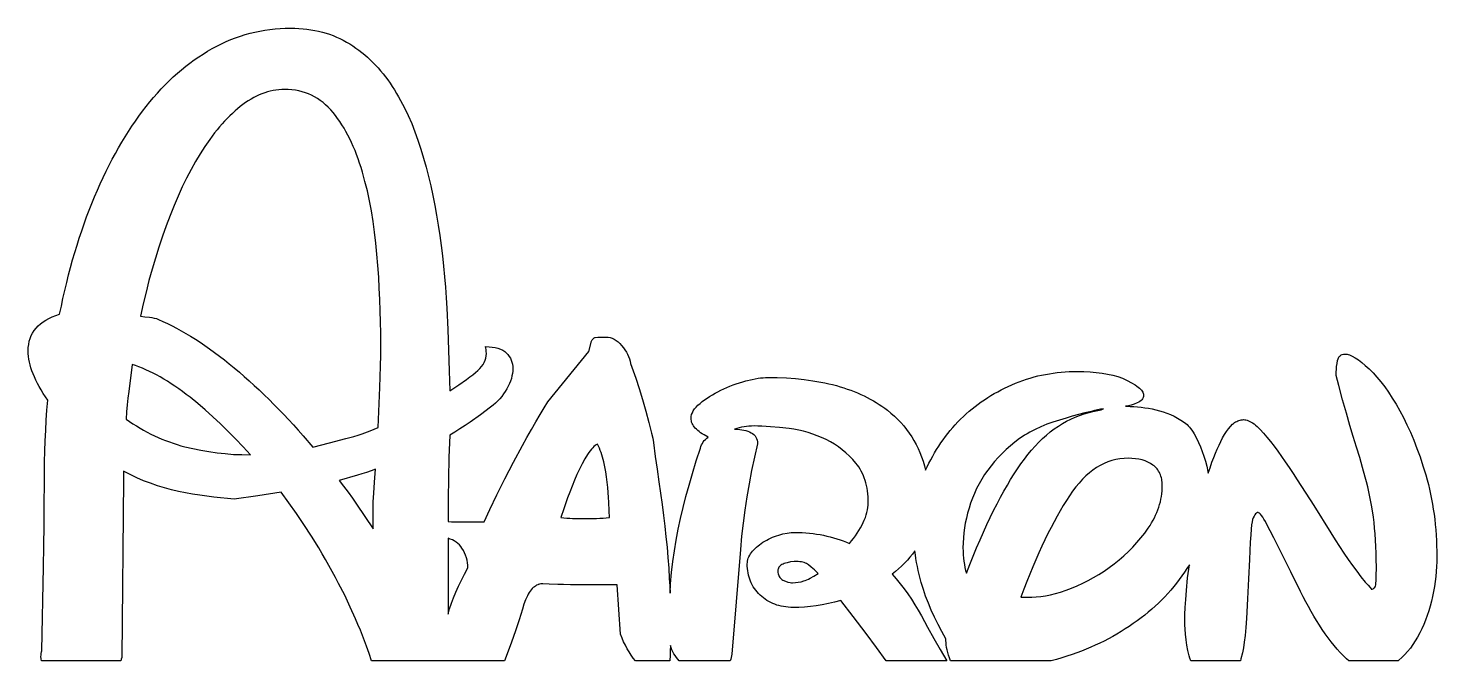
# Model space of a CAD drawing. Extents: x 33 to 173, y 20 to 83.
import ezdxf

# ---------------------------------------------------------------- set-up
doc = ezdxf.new("R2010")
doc.units = 0
doc.layers.add('CAMADA_1', color=18, linetype='CONTINUOUS')

msp = doc.modelspace()

# ---------------------------------------------------------------- linework, layer by layer
at = {"layer": 'CAMADA_1'}
for points in [[(96.67, 21.25), (96.66, 20.72), (96.65, 20.3), (96.61, 19.73), (93.19, 19.73), (92.97, 20.01), (92.77, 20.31), (92.57, 20.62), (92.38, 20.94), (92.2, 21.28), (92.02, 21.63), (91.86, 22), (91.7, 22.38), (91.36, 27.29), (88.65, 27.29), (86.75, 27.3), (86.04, 27.31), (85.47, 27.33), (84.62, 27.36), (83.99, 27.37), (83.8, 27.37), (83.65, 27.35), (83.55, 27.32), (83.51, 27.31), (83.48, 27.29), (83.37, 27.24), (83.26, 27.17), (83.15, 27.1), (83.04, 27.01), (82.93, 26.91), (82.83, 26.79), (82.73, 26.66), (82.64, 26.51), (82.54, 26.36), (82.45, 26.19), (82.36, 26), (82.28, 25.8), (82.11, 25.37), (81.96, 24.87), (81.64, 23.82), (81.28, 22.73), (80.88, 21.6), (80.44, 20.43), (80.17, 19.73), (66.96, 19.73), (66.72, 20.45), (66.46, 21.2), (66.17, 21.97), (65.85, 22.77), (65.61, 23.35), (65.36, 23.92), (64.84, 25.08), (64.29, 26.25), (63.69, 27.43), (63.38, 28.02), (63.06, 28.61), (62.73, 29.2), (62.4, 29.79), (62.06, 30.38), (61.71, 30.96), (60.98, 32.13), (60.24, 33.27), (59.49, 34.38), (58.73, 35.45), (57.98, 36.49), (55.65, 36.15), (53.32, 35.81), (52.64, 35.86), (51.96, 35.92), (51.27, 36), (50.58, 36.09), (49.88, 36.19), (49.18, 36.3), (48.48, 36.43), (47.77, 36.57), (47.07, 36.73), (46.37, 36.92), (45.68, 37.14), (44.99, 37.38), (44.31, 37.64), (43.64, 37.94), (42.97, 38.26), (42.31, 38.6), (42.31, 37.76), (42.14, 20.06), (42.09, 19.89), (42.03, 19.73), (34.14, 19.73), (34.11, 19.94), (34.1, 20.15), (34.11, 20.31), (34.12, 20.47), (34.15, 20.61), (34.18, 20.74), (34.35, 29.08), (34.39, 31.14), (34.42, 33.22), (34.43, 35.31), (34.44, 37.42), (34.44, 38.48), (34.46, 39.53), (34.49, 40.57), (34.52, 41.61), (34.57, 42.64), (34.63, 43.65), (34.7, 44.65), (34.78, 45.63), (34.54, 45.98), (34.32, 46.32), (34.12, 46.66), (33.93, 46.99), (33.75, 47.31), (33.59, 47.63), (33.45, 47.95), (33.32, 48.26), (33.2, 48.56), (33.1, 48.86), (33.02, 49.15), (32.95, 49.44), (32.9, 49.72), (32.86, 50), (32.84, 50.27), (32.83, 50.54), (32.84, 50.87), (32.88, 51.19), (32.94, 51.5), (33.03, 51.79), (33.14, 52.06), (33.27, 52.32), (33.43, 52.57), (33.61, 52.81), (33.82, 53.03), (34.05, 53.23), (34.31, 53.43), (34.59, 53.61), (34.9, 53.77), (35.23, 53.92), (35.58, 54.06), (35.96, 54.18), (36.13, 54.98), (36.29, 55.77), (36.47, 56.55), (36.66, 57.33), (36.85, 58.09), (37.05, 58.84), (37.25, 59.59), (37.47, 60.32), (37.69, 61.05), (37.91, 61.76), (38.15, 62.47), (38.39, 63.17), (38.64, 63.86), (38.9, 64.54), (39.16, 65.21), (39.43, 65.87), (39.71, 66.52), (40, 67.15), (40.28, 67.78), (40.58, 68.4), (40.88, 69), (41.19, 69.59), (41.5, 70.17), (41.82, 70.73), (42.14, 71.29), (42.47, 71.83), (42.8, 72.36), (43.14, 72.88), (43.49, 73.39), (43.84, 73.89), (44.19, 74.37), (44.56, 74.84), (44.92, 75.3), (45.3, 75.75), (45.68, 76.18), (46.06, 76.6), (46.45, 77), (46.85, 77.4), (47.25, 77.78), (47.66, 78.14), (48.07, 78.5), (48.49, 78.84), (48.91, 79.16), (49.34, 79.48), (49.78, 79.78), (50.22, 80.06), (50.67, 80.34), (51.12, 80.6), (51.57, 80.84), (52.04, 81.07), (52.5, 81.29), (52.97, 81.49), (53.44, 81.67), (53.92, 81.84), (54.4, 81.99), (54.88, 82.12), (55.37, 82.24), (55.87, 82.34), (56.36, 82.43), (56.86, 82.5), (57.37, 82.56), (57.88, 82.6), (58.39, 82.62), (58.91, 82.63), (59.33, 82.62), (59.74, 82.61), (60.15, 82.57), (60.54, 82.53), (60.94, 82.48), (61.32, 82.41), (61.7, 82.33), (62.07, 82.24), (62.44, 82.13), (62.79, 82.02), (63.14, 81.89), (63.49, 81.75), (63.82, 81.6), (64.15, 81.43), (64.47, 81.25), (64.79, 81.06), (65.1, 80.86), (65.4, 80.65), (65.7, 80.44), (65.99, 80.21), (66.28, 79.98), (66.56, 79.73), (66.83, 79.48), (67.1, 79.22), (67.36, 78.95), (67.61, 78.68), (67.86, 78.39), (68.11, 78.09), (68.35, 77.79), (68.58, 77.48), (68.8, 77.16), (69.02, 76.83), (69.24, 76.49), (69.45, 76.15), (69.65, 75.8), (69.85, 75.44), (70.05, 75.08), (70.24, 74.7), (70.6, 73.94), (70.95, 73.15), (71.27, 72.33), (71.57, 71.48), (71.86, 70.61), (72.13, 69.71), (72.38, 68.8), (72.62, 67.87), (72.84, 66.94), (73.05, 65.98), (73.25, 65.01), (73.43, 64.03), (73.6, 63.03), (73.75, 62.02), (73.89, 61.01), (74.01, 59.98), (74.12, 58.96), (74.22, 57.92), (74.31, 56.88), (74.38, 55.83), (74.44, 54.78), (74.54, 52.67), (74.62, 50.61), (74.69, 48.57), (74.74, 46.56), (75.64, 47.17), (76.41, 47.71), (76.74, 47.95), (77.04, 48.18), (77.3, 48.4), (77.53, 48.59), (77.73, 48.79), (77.9, 48.99), (78.05, 49.19), (78.17, 49.4), (78.26, 49.61), (78.33, 49.83), (78.37, 50.06), (78.38, 50.29), (78.37, 50.49), (78.36, 50.67), (78.33, 50.83), (78.29, 50.97), (78.64, 50.96), (78.96, 50.93), (79.26, 50.88), (79.53, 50.81), (79.78, 50.72), (80, 50.61), (80.1, 50.55), (80.2, 50.48), (80.29, 50.41), (80.37, 50.33), (80.52, 50.17), (80.65, 49.99), (80.76, 49.81), (80.84, 49.62), (80.91, 49.42), (80.96, 49.21), (80.99, 48.99), (81, 48.76), (80.99, 48.53), (80.97, 48.29), (80.92, 48.05), (80.86, 47.8), (80.77, 47.55), (80.67, 47.3), (80.55, 47.04), (80.41, 46.77), (80.26, 46.51), (80.09, 46.26), (79.91, 46.02), (79.71, 45.79), (79.5, 45.57), (79.28, 45.35), (79.05, 45.15), (78.8, 44.95), (77.79, 44.2), (76.77, 43.47), (76.26, 43.12), (75.75, 42.78), (75.25, 42.46), (74.74, 42.16), (74.66, 39.94), (74.61, 37.84), (74.58, 35.9), (74.57, 34.12), (74.57, 33.58), (74.92, 33.56), (75.36, 33.55), (78.15, 33.55), (78.72, 34.77), (79.42, 36.22), (80.21, 37.82), (81.07, 39.48), (81.96, 41.14), (82.4, 41.95), (82.85, 42.74), (83.29, 43.5), (83.71, 44.21), (84.11, 44.87), (84.5, 45.49), (88.56, 50.48), (88.82, 51.5), (88.9, 51.65), (89, 51.76), (89.05, 51.81), (89.1, 51.84), (89.15, 51.87), (89.2, 51.88), (89.44, 51.91), (89.75, 51.92), (90.26, 51.92), (90.47, 51.91), (90.67, 51.87), (90.87, 51.8), (91.07, 51.71), (91.27, 51.59), (91.46, 51.45), (91.64, 51.28), (91.82, 51.08), (91.99, 50.86), (92.15, 50.65), (92.29, 50.43), (92.4, 50.21), (92.51, 49.99), (92.59, 49.76), (92.66, 49.53), (92.71, 49.3), (93.22, 47.82), (93.56, 46.8), (93.9, 45.7), (94.23, 44.56), (94.53, 43.41), (94.8, 42.35), (94.91, 41.87), (95, 41.43), (95.17, 40.06), (95.34, 38.77), (95.51, 37.54), (95.68, 36.39), (95.84, 35.28), (95.98, 34.19), (96.11, 33.12), (96.23, 32.07), (96.33, 31.03), (96.42, 30), (96.5, 28.96), (96.56, 27.92), (96.6, 27.2), (96.63, 26.45), (96.69, 27.38), (96.79, 28.5), (96.91, 29.6), (97.06, 30.68), (97.24, 31.74), (97.44, 32.81), (97.67, 33.88), (97.93, 34.97), (98.21, 36.06), (98.53, 37.19), (98.87, 38.37), (99.24, 39.6), (99.65, 40.89), (99.7, 41.05), (99.77, 41.21), (99.85, 41.35), (99.93, 41.49), (100.04, 41.62), (100.15, 41.75), (100.28, 41.87), (100.42, 41.98), (100.41, 41.98), (100.02, 42.19), (99.84, 42.3), (99.67, 42.41), (99.52, 42.52), (99.38, 42.63), (99.26, 42.75), (99.14, 42.86), (99.04, 42.98), (98.96, 43.1), (98.89, 43.22), (98.83, 43.34), (98.78, 43.46), (98.75, 43.59), (98.73, 43.71), (98.72, 43.84), (98.73, 44.03), (98.78, 44.22), (98.85, 44.4), (98.94, 44.59), (99.07, 44.77), (99.22, 44.96), (99.4, 45.14), (99.61, 45.32), (99.84, 45.5), (100.07, 45.67), (100.32, 45.84), (100.57, 46.01), (100.84, 46.17), (101.11, 46.33), (101.39, 46.48), (101.68, 46.63), (101.98, 46.78), (102.28, 46.91), (102.59, 47.04), (102.9, 47.16), (103.22, 47.27), (103.53, 47.38), (103.86, 47.47), (104.18, 47.56), (104.81, 47.71), (105.1, 47.77), (105.38, 47.82), (105.64, 47.85), (105.89, 47.88), (106.12, 47.9), (106.34, 47.9), (107.29, 47.89), (108.21, 47.85), (109.11, 47.79), (109.97, 47.7), (110.81, 47.58), (111.62, 47.44), (112.02, 47.36), (112.41, 47.28), (112.79, 47.19), (113.17, 47.09), (113.53, 46.98), (113.9, 46.87), (114.25, 46.75), (114.6, 46.63), (114.94, 46.5), (115.27, 46.36), (115.6, 46.22), (115.92, 46.07), (116.23, 45.91), (116.54, 45.75), (116.84, 45.58), (117.13, 45.41), (117.42, 45.22), (117.7, 45.04), (117.97, 44.84), (118.24, 44.64), (118.59, 44.35), (118.93, 44.05), (119.26, 43.74), (119.57, 43.42), (119.86, 43.08), (120.14, 42.74), (120.4, 42.38), (120.65, 42.01), (120.88, 41.64), (121.09, 41.25), (121.29, 40.85), (121.47, 40.43), (121.64, 40.01), (121.79, 39.58), (121.92, 39.13), (122.04, 38.68), (122.2, 39.03), (122.37, 39.38), (122.55, 39.73), (122.74, 40.08), (122.93, 40.42), (123.13, 40.75), (123.34, 41.08), (123.55, 41.4), (123.77, 41.71), (124, 42.02), (124.24, 42.33), (124.48, 42.62), (124.73, 42.92), (124.99, 43.2), (125.25, 43.48), (125.52, 43.75), (125.8, 44.02), (126.08, 44.28), (126.37, 44.54), (126.66, 44.78), (126.96, 45.02), (127.26, 45.25), (127.57, 45.48), (127.89, 45.69), (128.21, 45.9), (128.53, 46.11), (128.86, 46.3), (129.2, 46.49), (129.54, 46.67), (129.89, 46.85), (130.24, 47.01), (130.6, 47.17), (130.96, 47.32), (131.33, 47.47), (131.69, 47.6), (132.07, 47.73), (132.44, 47.84), (132.81, 47.95), (133.19, 48.05), (133.57, 48.13), (133.95, 48.21), (134.34, 48.28), (134.73, 48.34), (135.12, 48.39), (135.51, 48.43), (135.9, 48.47), (136.3, 48.49), (136.7, 48.5), (137.1, 48.51), (137.76, 48.5), (138.39, 48.47), (139, 48.41), (139.57, 48.34), (140.12, 48.24), (140.64, 48.13), (141.13, 47.99), (141.59, 47.83), (142.08, 47.6), (142.51, 47.38), (142.87, 47.16), (143.03, 47.05), (143.17, 46.94), (143.3, 46.84), (143.4, 46.73), (143.5, 46.63), (143.57, 46.53), (143.63, 46.43), (143.67, 46.33), (143.69, 46.23), (143.7, 46.14), (143.69, 46.01), (143.66, 45.9), (143.61, 45.79), (143.54, 45.69), (143.45, 45.6), (143.34, 45.52), (143.22, 45.44), (143.07, 45.38), (142.76, 45.26), (142.46, 45.16), (142.19, 45.09), (141.92, 45.04), (142.01, 45.04), (142.37, 45.03), (142.73, 45.02), (143.09, 44.99), (143.46, 44.95), (143.82, 44.9), (144.19, 44.85), (144.56, 44.78), (144.93, 44.7), (145.3, 44.6), (145.66, 44.49), (146.02, 44.36), (146.38, 44.21), (146.73, 44.04), (147.08, 43.86), (147.42, 43.65), (147.77, 43.43), (147.89, 43.34), (148.02, 43.23), (148.14, 43.11), (148.26, 42.97), (148.38, 42.82), (148.5, 42.66), (148.62, 42.48), (148.74, 42.29), (148.96, 41.88), (149.17, 41.45), (149.37, 41.01), (149.54, 40.55), (149.7, 40.08), (149.85, 39.59), (149.98, 39.08), (150.09, 38.56), (150.13, 38.38), (150.31, 38.93), (150.5, 39.48), (150.67, 39.93), (150.84, 40.37), (151.02, 40.78), (151.2, 41.17), (151.38, 41.54), (151.56, 41.89), (151.75, 42.22), (151.94, 42.52), (152.13, 42.8), (152.33, 43.04), (152.53, 43.25), (152.64, 43.33), (152.74, 43.41), (152.85, 43.48), (152.96, 43.54), (153.07, 43.59), (153.18, 43.64), (153.29, 43.67), (153.4, 43.69), (153.52, 43.7), (153.63, 43.71), (153.75, 43.7), (153.87, 43.68), (154, 43.65), (154.13, 43.6), (154.26, 43.54), (154.4, 43.47), (154.54, 43.38), (154.68, 43.28), (154.83, 43.16), (154.98, 43.03), (155.29, 42.73), (155.62, 42.38), (155.96, 41.97), (156.31, 41.53), (156.67, 41.06), (157.04, 40.56), (157.41, 40.05), (157.79, 39.51), (158.17, 38.94), (158.57, 38.35), (158.97, 37.74), (160.61, 35.17), (162.31, 32.45), (162.74, 31.76), (163.18, 31.09), (163.61, 30.45), (164.04, 29.82), (164.46, 29.22), (164.89, 28.64), (165.31, 28.08), (165.74, 27.54), (166.03, 27.24), (166.23, 27.03), (166.33, 26.9), (166.34, 26.87), (166.34, 26.86), (166.33, 26.86), (166.43, 26.87), (166.52, 26.9), (166.6, 26.94), (166.66, 27), (166.71, 27.08), (166.75, 27.17), (166.78, 27.28), (166.8, 27.41), (166.82, 27.72), (166.83, 28.1), (166.84, 29.06), (166.83, 29.77), (166.82, 30.45), (166.8, 31.11), (166.77, 31.74), (166.72, 32.35), (166.67, 32.93), (166.61, 33.48), (166.54, 34.02), (166.38, 35.04), (166.19, 36.05), (166.09, 36.54), (165.98, 37.03), (165.86, 37.52), (165.74, 37.99), (165.47, 38.96), (165.19, 39.95), (164.88, 40.97), (164.55, 42.02), (164.21, 43.13), (163.86, 44.34), (163.49, 45.67), (163.11, 47.1), (162.86, 48.11), (162.86, 48.45), (162.87, 48.71), (162.89, 48.99), (162.93, 49.28), (162.99, 49.59), (163.03, 49.74), (163.08, 49.87), (163.15, 49.98), (163.23, 50.07), (163.33, 50.14), (163.44, 50.19), (163.57, 50.22), (163.71, 50.23), (163.82, 50.22), (163.93, 50.21), (164.05, 50.18), (164.18, 50.14), (164.31, 50.08), (164.44, 50.02), (164.73, 49.86), (165.05, 49.65), (165.38, 49.39), (165.74, 49.09), (166.12, 48.75), (166.51, 48.36), (166.9, 47.93), (167.28, 47.47), (167.67, 46.97), (168.04, 46.43), (168.42, 45.86), (168.8, 45.25), (169.17, 44.6), (169.53, 43.91), (169.88, 43.2), (170.23, 42.45), (170.55, 41.67), (170.87, 40.85), (171.18, 40), (171.47, 39.12), (171.75, 38.21), (171.88, 37.74), (172.01, 37.26), (172.12, 36.79), (172.23, 36.3), (172.33, 35.81), (172.42, 35.32), (172.5, 34.82), (172.58, 34.31), (172.64, 33.8), (172.7, 33.29), (172.74, 32.76), (172.78, 32.24), (172.81, 31.71), (172.83, 31.17), (172.85, 30.63), (172.85, 30.08), (172.84, 29.59), (172.82, 29.1), (172.79, 28.61), (172.74, 28.12), (172.69, 27.63), (172.61, 27.13), (172.53, 26.64), (172.43, 26.14), (172.31, 25.65), (172.19, 25.17), (172.05, 24.7), (171.9, 24.24), (171.73, 23.79), (171.55, 23.35), (171.36, 22.92), (171.16, 22.5), (170.94, 22.1), (170.71, 21.71), (170.47, 21.35), (170.22, 21), (169.95, 20.67), (169.67, 20.36), (169.38, 20.07), (169.08, 19.79), (169.01, 19.73), (164.09, 19.73), (163.88, 19.92), (163.56, 20.22), (163.25, 20.55), (162.94, 20.89), (162.64, 21.24), (162.34, 21.62), (162.04, 22.01), (161.75, 22.41), (161.46, 22.84), (161.18, 23.28), (160.9, 23.73), (160.62, 24.18), (160.35, 24.65), (160.08, 25.13), (159.82, 25.61), (159.56, 26.1), (159.3, 26.61), (158.33, 28.57), (157.44, 30.37), (156.65, 31.97), (156.29, 32.67), (155.96, 33.3), (155.81, 33.57), (155.67, 33.81), (155.54, 34.02), (155.42, 34.18), (155.32, 34.31), (155.22, 34.41), (155.14, 34.46), (155.1, 34.48), (155.07, 34.48), (154.99, 34.47), (154.91, 34.42), (154.83, 34.35), (154.75, 34.25), (154.68, 34.12), (154.61, 33.96), (154.54, 33.77), (154.48, 33.55), (154.44, 33.26), (154.39, 32.83), (154.35, 32.25), (154.31, 31.52), (154.22, 29.8), (154.14, 27.88), (154.04, 25.88), (153.93, 23.94), (153.86, 23.04), (153.79, 22.26), (153.71, 21.58), (153.63, 21.02), (153.53, 20.53), (153.38, 19.92), (153.33, 19.73), (148.39, 19.73), (148.3, 19.99), (148.23, 20.24), (148.16, 20.5), (148.09, 20.76), (147.99, 21.29), (147.92, 21.82), (147.86, 22.37), (147.82, 22.87), (147.8, 23.32), (147.79, 23.73), (147.8, 24.33), (147.83, 25.03), (147.89, 25.83), (147.96, 26.73), (148.08, 27.98), (148.25, 29.29), (148.01, 28.92), (147.76, 28.54), (147.51, 28.18), (147.25, 27.82), (146.97, 27.46), (146.7, 27.12), (146.41, 26.77), (146.11, 26.44), (145.81, 26.11), (145.5, 25.79), (145.17, 25.48), (144.85, 25.17), (144.51, 24.87), (144.16, 24.57), (143.81, 24.28), (143.45, 24), (143.06, 23.71), (142.67, 23.43), (142.28, 23.16), (141.88, 22.9), (141.47, 22.64), (141.05, 22.39), (140.64, 22.16), (140.21, 21.92), (139.78, 21.7), (139.34, 21.48), (138.9, 21.28), (138.45, 21.08), (137.99, 20.89), (137.53, 20.7), (137.06, 20.53), (136.59, 20.36), (136.07, 20.19), (135.56, 20.02), (135.05, 19.87), (134.53, 19.73), (124.52, 19.73), (124.41, 20.02), (124.32, 20.29), (124.24, 20.56), (124.17, 20.82), (124.12, 21.07), (124.09, 21.31), (124.07, 21.53), (124.06, 21.75), (124.06, 21.92), (123.65, 22.64), (123.27, 23.35), (122.92, 24.06), (122.6, 24.76), (122.31, 25.46), (122.04, 26.15), (121.81, 26.83), (121.6, 27.51), (121.5, 27.91), (121.4, 28.31), (121.3, 28.71), (121.22, 29.11), (121.14, 29.5), (121.08, 29.89), (121.02, 30.28), (120.97, 30.67), (120.73, 30.35), (120.48, 30.03), (120.22, 29.73), (119.94, 29.43), (119.65, 29.15), (119.35, 28.87), (119.03, 28.6), (118.7, 28.34), (119.12, 27.87), (119.52, 27.39), (119.91, 26.89), (120.28, 26.38), (120.64, 25.85), (120.98, 25.31), (121.31, 24.76), (121.62, 24.2), (122.23, 23.08), (122.85, 21.96), (123.49, 20.85), (124.14, 19.73), (118.13, 19.73), (117.17, 21.05), (116.12, 22.46), (114.84, 24.14), (113.62, 25.72), (112.99, 25.56), (112.37, 25.42), (111.76, 25.31), (111.17, 25.21), (110.58, 25.14), (110, 25.08), (109.44, 25.05), (108.88, 25.04), (108.63, 25.05), (108.38, 25.06), (108.15, 25.09), (107.91, 25.12), (107.68, 25.16), (107.46, 25.22), (107.25, 25.28), (107.04, 25.35), (106.84, 25.43), (106.64, 25.52), (106.45, 25.62), (106.26, 25.73), (106.08, 25.85), (105.91, 25.98), (105.74, 26.12), (105.58, 26.27), (105.42, 26.43), (105.28, 26.59), (105.15, 26.75), (105.02, 26.92), (104.91, 27.1), (104.8, 27.28), (104.71, 27.47), (104.63, 27.66), (104.55, 27.85), (104.49, 28.05), (104.43, 28.26), (104.39, 28.47), (104.35, 28.68), (104.33, 28.9), (104.31, 29.13), (104.31, 29.36), (104.32, 29.51), (104.34, 29.65), (104.37, 29.8), (104.41, 29.94), (104.47, 30.08), (104.55, 30.23), (104.63, 30.36), (104.73, 30.5), (104.84, 30.64), (104.96, 30.77), (105.09, 30.9), (105.23, 31.03), (105.38, 31.16), (105.53, 31.28), (105.87, 31.52), (106.06, 31.63), (106.24, 31.74), (106.43, 31.84), (106.63, 31.93), (106.82, 32.02), (107.03, 32.1), (107.23, 32.17), (107.44, 32.24), (107.86, 32.35), (108.27, 32.43), (108.47, 32.46), (108.66, 32.48), (108.86, 32.49), (109.05, 32.49), (109.42, 32.49), (109.78, 32.48), (110.14, 32.45), (110.5, 32.42), (110.85, 32.39), (111.2, 32.34), (111.55, 32.28), (111.89, 32.22), (112.22, 32.14), (112.56, 32.06), (112.88, 31.97), (113.21, 31.87), (113.53, 31.77), (113.85, 31.65), (114.16, 31.53), (114.47, 31.39), (114.67, 31.65), (114.87, 31.9), (115.06, 32.16), (115.23, 32.42), (115.39, 32.68), (115.55, 32.94), (115.69, 33.2), (115.82, 33.47), (115.94, 33.73), (116.05, 33.99), (116.13, 34.24), (116.2, 34.49), (116.26, 34.74), (116.3, 34.98), (116.32, 35.22), (116.33, 35.46), (116.33, 35.76), (116.31, 36.05), (116.29, 36.34), (116.25, 36.62), (116.21, 36.9), (116.16, 37.16), (116.1, 37.42), (116.02, 37.67), (115.94, 37.91), (115.85, 38.14), (115.75, 38.37), (115.64, 38.59), (115.52, 38.8), (115.39, 39.01), (115.25, 39.2), (115.1, 39.39), (114.79, 39.75), (114.46, 40.09), (114.11, 40.41), (113.75, 40.72), (113.37, 41), (112.98, 41.26), (112.57, 41.5), (112.14, 41.72), (111.7, 41.92), (111.26, 42.11), (110.81, 42.27), (110.35, 42.42), (109.89, 42.55), (109.42, 42.66), (108.94, 42.75), (108.46, 42.82), (107.51, 42.93), (106.62, 43.01), (105.77, 43.06), (105.37, 43.07), (104.99, 43.08), (104.73, 43.07), (104.48, 43.06), (104.23, 43.03), (103.99, 42.99), (103.75, 42.95), (103.5, 42.89), (103.27, 42.83), (103.03, 42.75), (103.12, 42.75), (103.35, 42.75), (103.57, 42.73), (103.78, 42.7), (103.98, 42.67), (104.17, 42.62), (104.35, 42.56), (104.53, 42.49), (104.69, 42.41), (104.84, 42.32), (104.97, 42.22), (105.08, 42.1), (105.17, 41.97), (105.24, 41.82), (105.28, 41.67), (105.31, 41.5), (105.32, 41.31), (105.02, 39.98), (104.74, 38.66), (104.49, 37.34), (104.27, 36.02), (104.07, 34.71), (103.9, 33.41), (103.75, 32.11), (103.63, 30.81), (102.78, 20.4), (102.75, 20.22), (102.71, 20.05), (102.66, 19.89), (102.61, 19.73), (97.55, 19.73), (97.4, 19.9), (97.26, 20.07), (97.13, 20.25), (97.01, 20.44), (96.91, 20.63), (96.82, 20.83), (96.74, 21.04)], [(58.31, 76.53), (58.03, 76.53), (57.74, 76.51), (57.46, 76.47), (57.18, 76.43), (56.9, 76.37), (56.62, 76.3), (56.35, 76.21), (56.07, 76.11), (55.8, 76), (55.52, 75.87), (55.25, 75.73), (54.98, 75.58), (54.71, 75.42), (54.44, 75.24), (54.18, 75.05), (53.91, 74.84), (53.65, 74.62), (53.39, 74.4), (53.13, 74.16), (52.87, 73.91), (52.61, 73.65), (52.36, 73.39), (52.11, 73.11), (51.86, 72.82), (51.61, 72.52), (51.36, 72.21), (51.12, 71.89), (50.88, 71.56), (50.4, 70.87), (49.93, 70.14), (49.47, 69.37), (49.02, 68.57), (48.58, 67.73), (48.15, 66.85), (47.74, 65.94), (47.33, 64.99), (46.93, 64.01), (46.55, 62.99), (46.17, 61.94), (45.82, 60.87), (45.47, 59.78), (45.15, 58.67), (44.84, 57.54), (44.55, 56.38), (44.27, 55.21), (44.01, 54.01), (44.44, 53.94), (44.89, 53.89), (45.12, 53.86), (45.35, 53.81), (45.57, 53.75), (45.78, 53.67), (46.23, 53.48), (46.68, 53.27), (47.13, 53.04), (47.59, 52.8), (48.05, 52.55), (48.51, 52.28), (48.98, 52), (49.45, 51.71), (49.92, 51.4), (50.39, 51.08), (50.87, 50.74), (51.36, 50.39), (51.84, 50.02), (52.33, 49.65), (52.82, 49.25), (53.32, 48.85), (53.82, 48.43), (54.31, 48), (54.8, 47.57), (55.3, 47.12), (55.79, 46.66), (56.28, 46.19), (56.77, 45.72), (57.26, 45.23), (57.74, 44.73), (58.23, 44.23), (58.71, 43.71), (59.19, 43.18), (59.67, 42.65), (60.15, 42.1), (61.11, 40.98), (62.78, 41.4), (64.41, 41.82), (64.81, 41.93), (65.21, 42.05), (65.62, 42.18), (66.02, 42.31), (66.82, 42.6), (67.63, 42.92), (67.8, 46.9), (67.83, 47.97), (67.86, 49.04), (67.88, 50.12), (67.88, 51.22), (67.87, 52.32), (67.86, 53.43), (67.83, 54.54), (67.79, 55.65), (67.73, 56.77), (67.67, 57.89), (67.59, 59.02), (67.5, 60.15), (67.39, 61.27), (67.27, 62.36), (67.12, 63.42), (66.95, 64.46), (66.76, 65.47), (66.55, 66.45), (66.31, 67.4), (66.06, 68.32), (65.93, 68.77), (65.78, 69.21), (65.64, 69.64), (65.48, 70.06), (65.32, 70.46), (65.15, 70.86), (64.98, 71.25), (64.8, 71.62), (64.62, 71.99), (64.42, 72.34), (64.23, 72.69), (64.02, 73.02), (63.81, 73.34), (63.59, 73.66), (63.37, 73.96), (63.14, 74.25), (62.9, 74.52), (62.66, 74.78), (62.4, 75.02), (62.14, 75.25), (61.87, 75.45), (61.59, 75.64), (61.3, 75.81), (61, 75.96), (60.7, 76.1), (60.38, 76.21), (60.06, 76.31), (59.73, 76.39), (59.39, 76.45), (59.04, 76.5), (58.68, 76.52)], [(43.16, 49.19), (42.82, 46.52), (42.74, 45.86), (42.67, 45.18), (42.61, 44.48), (42.57, 43.77), (42.91, 43.53), (43.25, 43.3), (43.6, 43.08), (43.95, 42.87), (44.3, 42.66), (44.66, 42.47), (45.02, 42.28), (45.38, 42.11), (45.75, 41.94), (46.12, 41.78), (46.49, 41.63), (46.87, 41.49), (47.25, 41.36), (47.63, 41.24), (48.02, 41.12), (48.41, 41.02), (49.2, 40.83), (49.99, 40.67), (50.79, 40.53), (51.6, 40.41), (52.42, 40.33), (53.25, 40.26), (54.08, 40.23), (54.93, 40.21), (54.19, 41.02), (53.44, 41.81), (52.69, 42.56), (51.94, 43.29), (51.19, 43.99), (50.43, 44.67), (49.68, 45.31), (48.92, 45.93), (48.54, 46.22), (48.16, 46.51), (47.79, 46.78), (47.41, 47.04), (47.04, 47.28), (46.68, 47.52), (46.31, 47.74), (45.95, 47.95), (45.59, 48.15), (45.24, 48.33), (44.89, 48.51), (44.53, 48.67), (44.19, 48.82), (43.84, 48.95), (43.5, 49.08)], [(137.78, 44.28), (138.66, 44.51), (139.47, 44.7), (139.62, 44.76), (139.67, 44.78), (139.72, 44.78), (139.43, 44.74), (139.13, 44.68), (138.83, 44.61), (138.54, 44.53), (137.87, 44.39), (137.23, 44.23), (136.6, 44.05), (136, 43.85), (135.33, 43.67), (134.69, 43.47), (134.08, 43.25), (133.49, 43.01), (132.93, 42.74), (132.65, 42.6), (132.39, 42.45), (132.13, 42.3), (131.87, 42.15), (131.62, 41.99), (131.38, 41.82), (130.92, 41.47), (130.47, 41.12), (130.04, 40.74), (129.64, 40.36), (129.25, 39.96), (128.88, 39.55), (128.54, 39.13), (128.21, 38.69), (127.9, 38.24), (127.62, 37.79), (127.35, 37.32), (127.11, 36.86), (126.89, 36.38), (126.68, 35.9), (126.5, 35.41), (126.35, 34.92), (126.21, 34.42), (126.09, 33.93), (125.98, 33.43), (125.9, 32.94), (125.84, 32.45), (125.79, 31.96), (125.76, 31.47), (125.75, 30.98), (125.76, 30.63), (125.77, 30.28), (125.8, 29.95), (125.84, 29.63), (125.89, 29.32), (125.94, 29.01), (126.01, 28.72), (126.09, 28.44), (126.43, 29.31), (126.77, 30.15), (127.11, 30.97), (127.45, 31.76), (127.79, 32.52), (128.12, 33.27), (128.46, 33.98), (128.8, 34.68), (129.14, 35.34), (129.48, 35.99), (129.82, 36.6), (130.16, 37.2), (130.49, 37.77), (130.83, 38.31), (131.17, 38.83), (131.51, 39.32), (131.85, 39.79), (132.2, 40.24), (132.56, 40.67), (132.92, 41.08), (133.29, 41.46), (133.66, 41.82), (134.04, 42.17), (134.43, 42.49), (134.83, 42.79), (135.23, 43.06), (135.64, 43.32), (136.05, 43.55), (136.47, 43.77), (136.9, 43.96), (137.33, 44.13)], [(85.77, 33.98), (86.07, 33.94), (86.36, 33.91), (86.66, 33.9), (86.95, 33.89), (89.33, 33.89), (89.66, 33.9), (89.98, 33.91), (90.29, 33.94), (90.6, 33.98), (90.58, 34.65), (90.55, 35.5), (90.53, 35.97), (90.49, 36.46), (90.44, 36.97), (90.38, 37.49), (90.31, 38.01), (90.24, 38.53), (90.15, 39.03), (90.04, 39.52), (89.99, 39.76), (89.93, 39.99), (89.86, 40.22), (89.78, 40.44), (89.7, 40.65), (89.61, 40.86), (89.51, 41.06), (89.41, 41.26), (89.3, 41.2), (89.19, 41.13), (89.07, 41.03), (88.95, 40.92), (88.83, 40.78), (88.7, 40.62), (88.57, 40.44), (88.44, 40.24), (88.16, 39.8), (87.9, 39.32), (87.63, 38.8), (87.38, 38.25), (87.13, 37.68), (86.89, 37.1), (86.66, 36.51), (86.45, 35.92), (86.07, 34.84)], [(142.18, 39.87), (141.76, 39.86), (141.35, 39.81), (140.94, 39.74), (140.54, 39.64), (140.15, 39.51), (139.77, 39.35), (139.39, 39.16), (139.02, 38.94), (138.66, 38.69), (138.31, 38.42), (137.96, 38.11), (137.62, 37.78), (137.29, 37.41), (136.96, 37.02), (136.65, 36.6), (136.34, 36.15), (136.03, 35.67), (135.72, 35.18), (135.42, 34.66), (135.11, 34.12), (134.81, 33.56), (134.51, 32.98), (134.2, 32.39), (133.9, 31.77), (133.6, 31.13), (133.3, 30.47), (133, 29.78), (132.7, 29.08), (132.4, 28.36), (132.1, 27.62), (131.81, 26.86), (131.51, 26.07), (132.61, 26.07), (133.04, 26.09), (133.49, 26.13), (133.96, 26.2), (134.44, 26.29), (134.94, 26.42), (135.46, 26.57), (136, 26.75), (136.55, 26.96), (137.1, 27.19), (137.65, 27.45), (138.19, 27.72), (138.73, 28.01), (139.25, 28.32), (139.77, 28.65), (140.28, 29), (140.78, 29.37), (141.27, 29.76), (141.74, 30.17), (142.19, 30.59), (142.62, 31.03), (143.04, 31.48), (143.43, 31.95), (143.81, 32.43), (144.17, 32.93), (144.34, 33.18), (144.49, 33.44), (144.64, 33.7), (144.78, 33.96), (144.9, 34.22), (145.02, 34.48), (145.12, 34.74), (145.22, 35), (145.3, 35.27), (145.37, 35.54), (145.43, 35.8), (145.48, 36.07), (145.52, 36.34), (145.54, 36.62), (145.56, 36.89), (145.56, 37.16), (145.56, 37.33), (145.55, 37.49), (145.53, 37.65), (145.51, 37.8), (145.47, 37.94), (145.43, 38.08), (145.39, 38.22), (145.33, 38.35), (145.27, 38.47), (145.2, 38.59), (145.12, 38.71), (145.04, 38.81), (144.95, 38.92), (144.85, 39.02), (144.75, 39.11), (144.63, 39.2), (144.39, 39.35), (144.13, 39.49), (143.85, 39.61), (143.55, 39.7), (143.24, 39.78), (142.9, 39.83), (142.55, 39.86)], [(67.12, 34.88), (67.13, 35.54), (67.18, 36.4), (67.26, 37.48), (67.37, 38.77), (66.91, 38.61), (66.45, 38.46), (66, 38.31), (65.55, 38.18), (63.73, 37.67), (64.19, 37.08), (64.63, 36.49), (65.06, 35.9), (65.47, 35.3), (67.12, 32.85)], [(74.57, 24.38), (74.72, 24.91), (74.9, 25.45), (75.11, 26.01), (75.34, 26.57), (75.6, 27.16), (75.89, 27.75), (76.2, 28.36), (76.54, 28.98), (76.53, 29.23), (76.5, 29.48), (76.46, 29.73), (76.39, 29.97), (76.31, 30.22), (76.21, 30.46), (76.09, 30.69), (75.95, 30.93), (75.83, 31.1), (75.69, 31.26), (75.54, 31.4), (75.37, 31.54), (75.19, 31.65), (75, 31.75), (74.79, 31.84), (74.57, 31.91)], [(108.8, 27.5), (109.09, 27.51), (109.38, 27.54), (109.66, 27.59), (109.94, 27.67), (110.08, 27.72), (110.23, 27.78), (110.39, 27.85), (110.56, 27.94), (110.93, 28.16), (111.34, 28.43), (110.98, 28.78), (110.67, 29.05), (110.41, 29.26), (110.29, 29.34), (110.19, 29.4), (110.09, 29.45), (109.97, 29.5), (109.84, 29.53), (109.7, 29.56), (109.53, 29.58), (109.36, 29.6), (108.97, 29.61), (108.59, 29.56), (108.26, 29.49), (108.12, 29.45), (107.98, 29.4), (107.87, 29.35), (107.76, 29.3), (107.66, 29.24), (107.58, 29.17), (107.51, 29.1), (107.46, 29.03), (107.41, 28.95), (107.38, 28.86), (107.36, 28.78), (107.36, 28.68), (107.36, 28.52), (107.39, 28.37), (107.43, 28.23), (107.48, 28.11), (107.55, 28), (107.64, 27.91), (107.75, 27.82), (107.86, 27.75), (108.11, 27.64), (108.35, 27.56), (108.58, 27.51), (108.69, 27.5)]]:
    msp.add_lwpolyline(points, close=True, dxfattribs=at)

doc.saveas('drawing.dxf')
